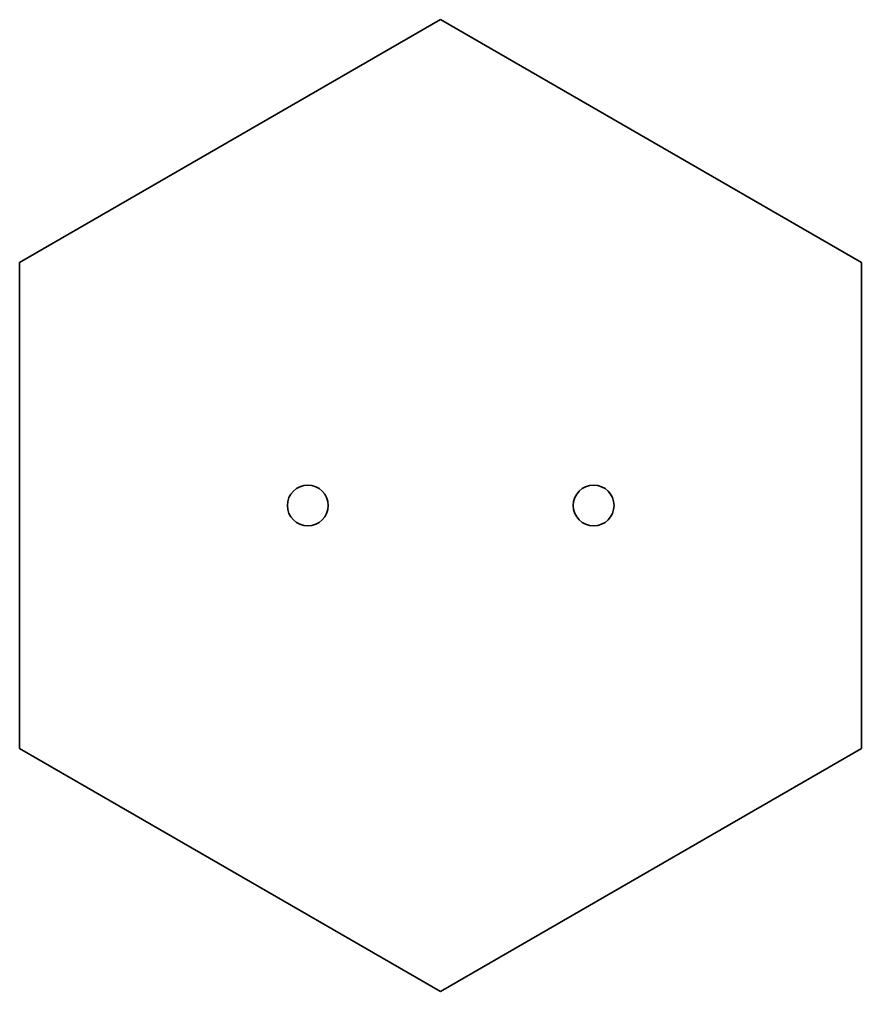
# Model space of a CAD drawing. Extents: x 66 to 231, y 10 to 200.
import ezdxf

# ---------------------------------------------------------------- set-up
doc = ezdxf.new("R2010")
doc.units = 0

msp = doc.modelspace()

# ---------------------------------------------------------------- linework, layer by layer
at = {"color": 7, "lineweight": 35}
for p, q in [((66, 152.631393), (148.5, 200.262787)), ((148.5, 200.262787), (231, 152.631393)), ((66, 57.368603), (66, 152.631393)), ((231, 152.631393), (231, 57.368603)), ((148.5, 9.737206), (66, 57.368603)), ((231, 57.368603), (148.5, 9.737206))]:
    msp.add_line(p, q, dxfattribs=at)
for centre in [(122.5, 105), (178.5, 105)]:
    msp.add_circle(centre, 4, dxfattribs=at)

doc.saveas('drawing.dxf')
